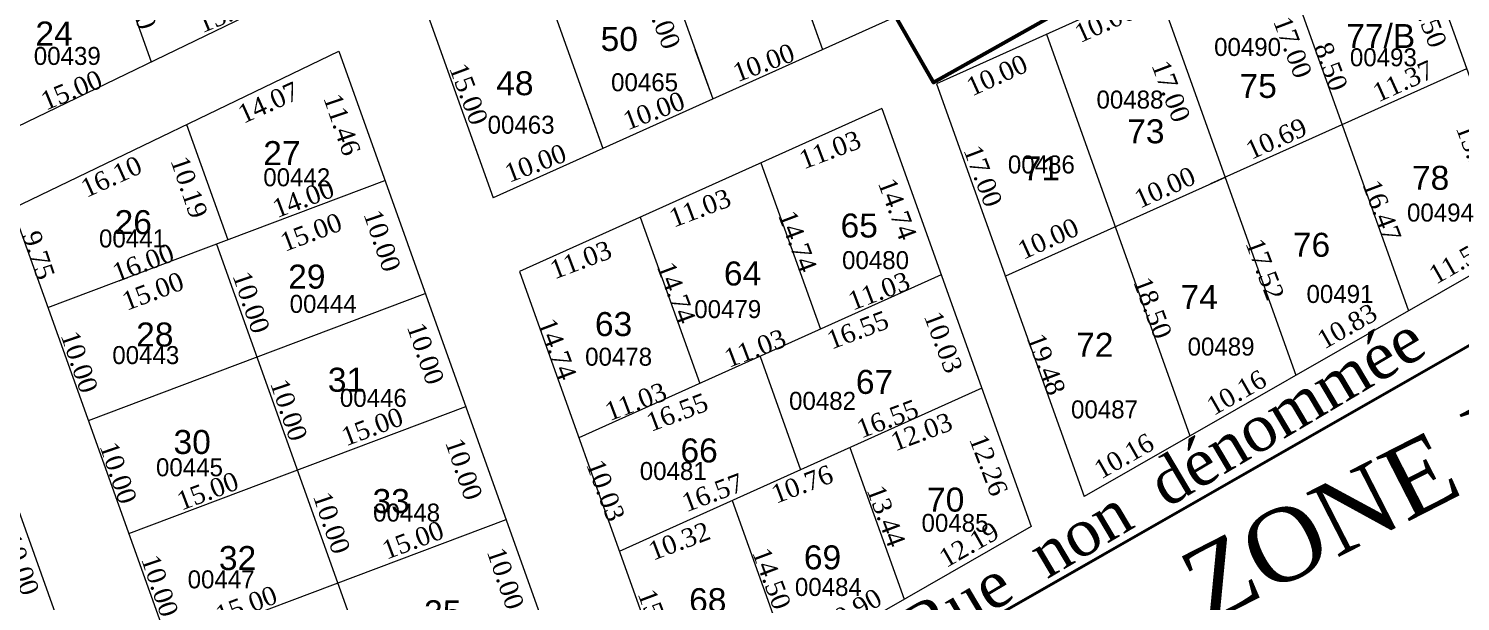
# Model space of a CAD drawing. Header units: metres. Extents: x 245225 to 248406, y 1633796 to 1637634.
# Drawn here: x 245570.4 to 245689.7, y 1636711.4 to 1636759.2 of the extents above; entities that cross this region are included whole.
import ezdxf
from ezdxf.enums import TextEntityAlignment as Align

# ---------------------------------------------------------------- set-up
doc = ezdxf.new("R2010")
doc.units = ezdxf.units.M
doc.header["$MEASUREMENT"] = 0
doc.linetypes.add('DGN Style 3', pattern=[2.327058, 1.662184, -0.664874])
doc.layers.add('A_revoir_niveau_0', color=7, linetype='Continuous')
doc.layers.add('historique_numero_parcelle', color=7, linetype='Continuous')
for name, color, linetype, lineweight in [('LIMITES TITRES FONCIERS', 7, 'Continuous', 0), ('SUP COLLEC1', 90, 'Continuous', 0), ('Toponymie', 7, 'Continuous', 30)]:
    doc.layers.add(name, color=color, linetype=linetype, lineweight=lineweight)
doc.layers.add('LIMITES_PARCELLES', color=7, linetype='Continuous', lineweight=0, true_color=0xffffff)
doc.styles.get("Standard").update_dxf_attribs({"font": 'txt.shx'})
doc.styles.add('Style-FANCY', font='FANCY.shx')
doc.styles.add('Style-Times New Roman', font='times.ttf')

# ---------------------------------------------------------------- blocks, each defined once
blk = doc.blocks.new('*U571')
at = {"layer": 'LIMITES TITRES FONCIERS', "color": 5, "linetype": 'Continuous', "lineweight": 53}
for p, q in [((-78.629279, -13.928168), (13.01271, 40.424257)), ((-94.129548, 11.761294), (-78.629279, -13.928168))]:
    blk.add_line(p, q, dxfattribs=at)
blk = doc.blocks.new('*U572')
at = {"layer": 'LIMITES TITRES FONCIERS', "color": 5, "lineweight": 53}
blk.add_3dface([(150.99, 218.565), (172.07, 180.645), (-200.3, -43.995), (-220.59, -5.595)], dxfattribs=at)

msp = doc.modelspace()

# ---------------------------------------------------------------- linework, layer by layer
at = {"layer": 'A_revoir_niveau_0', "color": 7, "linetype": 'Continuous', "lineweight": 0}
for p, q in [((245626.432091, 1636785.763025, -0.089342), (245636.552922, 1636757.418775, -0.004831)), ((245570.363, 1636785.179755, -0.143397), (245580.636885, 1636756.406863, -0.057609)), ((245617.28521, 1636781.641995, -0.087582), (245627.406041, 1636753.297745, -0.003071)), ((245608.138329, 1636777.520965, -0.085822), (245618.25916, 1636749.176715, -0.001312)), ((245598.991449, 1636773.399936, -0.084062), (245609.112279, 1636745.055686, 0.000448)), ((245684.480172, 1636771.882669, 0.00468), (245695.379726, 1636741.357538, 0.095693)), ((245674.104998, 1636767.208245, 0.006676), (245679.840135, 1636751.146503, 0.054565)), ((245664.357034, 1636762.816404, 0.008552), (245675.984171, 1636730.253617, 0.10564)), ((245635.157584, 1636761.326536, -0.016483), (245636.552922, 1636757.418775, -0.004831)), ((245655.210154, 1636758.695374, 0.010312), (245667.168009, 1636725.20638, 0.110161)), ((245596.248949, 1636757.290419, -0.044452), (245617.797504, 1636696.941852, 0.135481)), ((245625.930909, 1636757.428978, -0.015389), (245627.406041, 1636753.297745, -0.003071)), ((245646.063273, 1636754.574344, 0.012071), (245658.351847, 1636720.159143, 0.114683)), ((245616.704233, 1636753.53142, -0.014296), (245618.25916, 1636749.176715, -0.001312)), ((245641.489832, 1636752.51383, 0.012951), (245653.943767, 1636717.635524, 0.116943)), ((245583.579205, 1636751.164973, -0.040918), (245587.008885, 1636741.559863, -0.01228)), ((245679.840135, 1636751.146503, 0.054565), (245685.379682, 1636735.632531, 0.100821)), ((245607.477558, 1636749.633862, -0.013202), (245609.112279, 1636745.055686, 0.000448)), ((245631.428264, 1636747.980697, 0.014887), (245636.384426, 1636734.10054, 0.056272)), ((245569.08347, 1636744.156714, -0.036875), (245591.349019, 1636681.800141, 0.149045)), ((245621.366695, 1636743.447564, 0.016823), (245626.322857, 1636729.567408, 0.058208)), ((245561.839342, 1636740.654392, -0.034855), (245584.29609, 1636677.762352, 0.152662)), ((245586.065391, 1636741.203867, -0.01228), (245599.518442, 1636703.527451, 0.100055)), ((245611.305126, 1636738.914432, 0.018759), (245624.850433, 1636700.979642, 0.131864)), ((245631.353642, 1636731.833974, 0.05724), (245634.727252, 1636722.385891, 0.08541)), ((245638.843348, 1636724.240354, 0.084618), (245643.364373, 1636711.57884, 0.122369)), ((245629.026008, 1636719.817256, 0.086507), (245633.901993, 1636706.161644, 0.127222))]:
    msp.add_line(p, q, dxfattribs=at)
at = {"layer": 'A_revoir_niveau_0', "color": 5, "linetype": 'Continuous', "lineweight": 40, "flags": 128}
msp.add_lwpolyline([(245904.959091, 1636911.461804), (245930.174433, 1636870.015722), (245558.774122, 1636657.389392), (245538.087021, 1636715.325371), (245520.969777, 1636762.92637), (245579.818956, 1636789.440258), (245596.181416, 1636760.857858), (245630.890655, 1636780.716536), (245645.799611, 1636754.679451), (245738.660151, 1636806.92273), (245723.770592, 1636833.859662), (245904.959091, 1636911.461804)], close=True, dxfattribs=at)
at = {"layer": 'LIMITES TITRES FONCIERS', "color": 7, "linetype": 'DGN Style 3', "lineweight": 13}
msp.add_line((245645.799605, 1636754.679466, 0.011534), (245630.89069, 1636780.716442, -0.071661), dxfattribs=at)
at = {"layer": 'LIMITES TITRES FONCIERS', "color": 5, "linetype": 'Continuous', "lineweight": 53, "flags": 128}
msp.add_lwpolyline([(245896.747107, 1636932.228954), (245907.170733, 1636912.409039), (245723.770592, 1636833.859662), (245738.660151, 1636806.92273), (245645.799611, 1636754.679451), (245630.890655, 1636780.716536), (245596.181416, 1636760.857858), (245579.818956, 1636789.440258), (245896.747107, 1636932.228954)], close=True, dxfattribs=at)
at = {"layer": 'LIMITES TITRES FONCIERS', "color": 5, "linetype": 'Continuous', "lineweight": 53}
msp.add_3dface([(245570.711604, 1636620.550182), (245947.259177, 1636836.275747), (245967.483836, 1636797.856792), (245590.07586, 1636581.7879)], dxfattribs=at)
at = {"layer": 'limites_parcelles', "color": 7, "lineweight": 0}
for p, q in [((245572.028939, 1636735.907676, -0.01228), (245600.101844, 1636746.500059, -0.01228)), ((245575.392201, 1636726.488572, 0.015804), (245603.465107, 1636737.080955, 0.015804)), ((245578.755464, 1636717.069468, 0.043887), (245606.828369, 1636727.661851, 0.043887)), ((245582.118727, 1636707.650364, 0.071971), (245610.191632, 1636718.242747, 0.071971))]:
    msp.add_line(p, q, dxfattribs=at)
at = {"layer": 'SUP COLLEC1', "color": 7, "linetype": 'Continuous', "lineweight": 0}
for p, q in [((245930.174, 1636870.01), (245558.774, 1636657.389)), ((245682.287325, 1636778.023923, -0.01363), (245609.112279, 1636745.055686, 0.000448)), ((245684.480172, 1636771.882669, 0.00468), (245646.063273, 1636754.574344, 0.012071)), ((245567.054145, 1636749.84001, -0.05382), (245594.219625, 1636762.973715, -0.061398)), ((245569.08347, 1636744.156714, -0.036875), (245596.248949, 1636757.290419, -0.044452)), ((245690.215309, 1636755.820928, 0.052569), (245668.887655, 1636746.21198, 0.056673)), ((245641.489832, 1636752.51383, 0.012951), (245611.305126, 1636738.914432, 0.018759)), ((245670.092172, 1636746.754662, 0.056441), (245651.79841, 1636738.512603, 0.059961)), ((245695.379726, 1636741.357538, 0.095693), (245658.351847, 1636720.159143, 0.114683)), ((245646.445995, 1636738.633673, 0.054336), (245616.261289, 1636725.034275, 0.060143)), ((245649.819605, 1636729.18559, 0.082506), (245619.612875, 1636715.576269, 0.088318)), ((245653.943767, 1636717.635524, 0.116943), (245624.850433, 1636700.979642, 0.131864))]:
    msp.add_line(p, q, dxfattribs=at)
at = {"layer": 'SUP COLLEC1', "color": 1, "linetype": 'Continuous', "lineweight": 30}
msp.add_line((245930.174415, 1636870.015632), (245558.774104, 1636657.389302), dxfattribs=at)
at = {"layer": 'SUP COLLEC1', "linetype": 'Continuous', "lineweight": 40}
msp.add_3dface([(245893.276, 1636930.665), (245930.174, 1636870.01), (245558.774, 1636657.389), (245520.97, 1636762.926)], dxfattribs=at)

# ---------------------------------------------------------------- block references
at = {"layer": 'LIMITES TITRES FONCIERS', "color": 5, "linetype": 'Continuous', "lineweight": 53, "rotation": 358.6901}
msp.add_blockref('*U571', (245724.72674, 1636766.806508), dxfattribs=at)
msp.add_blockref('*U571', (245724.72674, 1636766.806508), dxfattribs=at)
at = {"layer": 'LIMITES TITRES FONCIERS', "color": 5, "lineweight": 53, "rotation": 358.690123}
msp.add_blockref('*U572', (245791.329628, 1636621.192749), dxfattribs=at)

# ---------------------------------------------------------------- texts
at = {"layer": 'historique_numero_parcelle', "color": 3, "extrusion": (-0.000991421, 0.002628, 0.999996), "style": 'Style-FANCY'}
for s, p in [('00490', (245671.847027, 1636752.625401, 4057.134367)), ('00439', (245573.513646, 1636751.877099, 4057.134367)), ('00493', (245683.160913, 1636751.765577, 4057.134367)), ('00465', (245621.608462, 1636749.682384, 4057.134367)), ('00488', (245662.047917, 1636748.237288, 4057.134367)), ('00463', (245611.322986, 1636746.14199, 4057.134367)), ('00486', (245654.667122, 1636742.828844, 4057.134367)), ('00442', (245592.633921, 1636741.757362, 4057.134367)), ('00494', (245687.919859, 1636738.816183, 4057.134367)), ('00441', (245578.948352, 1636736.657109, 4057.134367)), ('00480', (245640.851554, 1636734.84904, 4057.134367)), ('00491', (245679.545785, 1636732.028125, 4057.134367)), ('00444', (245594.831839, 1636731.202566, 4057.134367)), ('00479', (245628.539862, 1636730.767192, 4057.134367)), ('00489', (245669.639532, 1636727.640013, 4057.134367)), ('00443', (245580.056283, 1636726.931726, 4057.134367)), ('00478', (245619.447984, 1636726.796555, 4057.134367)), ('00446', (245599.011901, 1636723.362291, 4057.134367)), ('00482', (245636.436695, 1636723.115626, 4057.134367)), ('00487', (245659.92777, 1636722.403343, 4057.134367)), ('00445', (245583.696126, 1636717.575651, 4057.134367)), ('00481', (245623.998476, 1636717.265929, 4057.134367)), ('00448', (245601.784248, 1636713.796261, 4057.134367)), ('00485', (245647.47368, 1636712.937699, 4057.134367)), ('00447', (245586.333148, 1636708.22948, 4057.134367)), ('00484', (245636.923474, 1636707.594987, 4057.134367))]:
    msp.add_text(s, height=1.499994, rotation=0.000075, dxfattribs=at).set_placement(p, align=Align.MIDDLE_CENTER)
at = {"layer": 'limites_parcelles', "color": 7, "lineweight": 0, "extrusion": (-0.000991421, 0.002628, 0.999996), "char_height": 1.55, "line_spacing_factor": 0.864913}
for s, insert, attachment_point, text_direction in [('\\fSylfaen|b0|i0|c00|p23;10.00', (245578.759043, 1636761.43389, -0.07268), 8, (0.323134, -0.946349, 0.002807)), ('\\fSylfaen|b0|i0|c00|p23;15.00', (245587.330326, 1636759.750469, -0.059758), 8, (0.924064, 0.382237, -8.8e-05)), ('\\fSylfaen|b0|i0|c00|p23;15.00', (245622.357542, 1636759.752831, -0.025038), 8, (0.353022, -0.935611, 0.002808)), ('\\fSylfaen|b0|i0|c00|p23;10.00', (245659.776306, 1636760.440137, 0.010254), 2, (0.911602, 0.411074, -0.000176)), ('\\fSylfaen|b0|i0|c00|p23;8.50', (245686.41909, 1636759.327533, 0.039592), 8, (0.353022, -0.935611, 0.002808)), ('\\fSylfaen|b0|i0|c00|p23;17.00', (245674.974483, 1636757.332623, 0.033487), 8, (0.353022, -0.935611, 0.002808)), ('\\fSylfaen|b0|i0|c00|p23;10.00', (245631.377609, 1636757.060763, -0.009022), 2, (0.935615, 0.353023, 0)), ('\\fSylfaen|b0|i0|c00|p23;10.00', (245650.7642, 1636755.990714, 0.01301), 2, (0.911602, 0.411074, -0.000176)), ('\\fSylfaen|b0|i0|c00|p23;8.50', (245678.160696, 1636755.719633, 0.040884), 8, (0.353022, -0.935611, 0.002808)), ('\\fSylfaen|b0|i0|c00|p23;15.00', (245606.327878, 1636753.426303, -0.024307), 8, (0.353022, -0.935611, 0.002808)), ('\\fSylfaen|b0|i0|c00|p23;17.00', (245664.839724, 1636753.659528, 0.033091), 8, (0.353022, -0.935611, 0.002808)), ('\\fSylfaen|b0|i0|c00|p23;11.37', (245684.611174, 1636755.494448, 0.047871), 2, (0.911602, 0.411074, -0.000176)), ('\\fSylfaen|b0|i0|c00|p23;15.00', (245574.285926, 1636753.29666, -0.055733), 8, (0.924064, 0.382237, -8.8e-05)), ('\\fSylfaen|b0|i0|c00|p23;14.07', (245590.066686, 1636753.713084, -0.041182), 2, (0.911602, 0.411074, -0.000176)), ('\\fSylfaen|b0|i0|c00|p23;11.46', (245595.771335, 1636750.910552, -0.028162), 8, (0.323134, -0.946349, 0.002807)), ('\\fSylfaen|b0|i0|c00|p23;10.00', (245622.225674, 1636753.055903, -0.007572), 2, (0.935615, 0.353023, 0)), ('\\fSylfaen|b0|i0|c00|p23;10.69', (245674.035163, 1636750.707069, 0.049965), 2, (0.911602, 0.411074, -0.000176)), ('\\fSylfaen|b0|i0|c00|p23;15.36', (245690.195327, 1636748.42585, 0.071981), 8, (0.353022, -0.935611, 0.002808)), ('\\fSylfaen|b0|i0|c00|p23;11.03', (245636.89933, 1636749.795655, 0.015542), 2, (0.935615, 0.353023, 0)), ('\\fSylfaen|b0|i0|c00|p23;10.00', (245612.36017, 1636748.680325, -0.005856), 2, (0.935615, 0.353023, 0)), ('\\fSylfaen|b0|i0|c00|p23;17.00', (245649.176562, 1636746.589502, 0.036139), 8, (0.353022, -0.935611, 0.002808)), ('\\fSylfaen|b0|i0|c00|p23;16.10', (245576.980615, 1636747.533329, -0.037918), 2, (0.911602, 0.411074, -0.000176)), ('\\fSylfaen|b0|i0|c00|p23;10.19', (245583.035431, 1636745.68375, -0.027055), 8, (0.323134, -0.946349, 0.002807)), ('\\fSylfaen|b0|i0|c00|p23;10.00', (245664.753004, 1636746.636154, 0.051459), 2, (0.911602, 0.411074, -0.000176)), ('\\fSylfaen|b0|i0|c00|p23;14.00', (245593.576944, 1636744.253294, -0.012846), 8, (0.935615, 0.353023, 0)), ('\\fSylfaen|b0|i0|c00|p23;14.74', (245642.042976, 1636743.839737, 0.036291), 8, (0.353022, -0.935611, 0.002808)), ('\\fSylfaen|b0|i0|c00|p23;16.47', (245682.408836, 1636743.702882, 0.076671), 8, (0.353022, -0.935611, 0.002808)), ('\\fSylfaen|b0|i0|c00|p23;11.03', (245626.070144, 1636744.942616, 0.017558), 2, (0.935615, 0.353023, 0)), ('\\fSylfaen|b0|i0|c00|p23;10.00', (245599.112822, 1636741.224221, 0.000602), 8, (0.323134, -0.946349, 0.002807)), ('\\fSylfaen|b0|i0|c00|p23;14.74', (245633.72828, 1636741.147563, 0.035122), 8, (0.353022, -0.935611, 0.002808)), ('\\fSylfaen|b0|i0|c00|p23;15.00', (245594.225071, 1636741.441514, -0.004815), 8, (0.935615, 0.353023, 0)), ('\\fSylfaen|b0|i0|c00|p23;10.00', (245655.031041, 1636742.364398, 0.053045), 2, (0.911602, 0.411074, -0.000176)), ('\\fSylfaen|b0|i0|c00|p23;9.75', (245570.491399, 1636740.011893, -0.024589), 8, (0.323134, -0.946349, 0.002807)), ('\\fSylfaen|b0|i0|c00|p23;11.03', (245616.137924, 1636740.620649, 0.019067), 2, (0.935615, 0.353023, 0)), ('\\fSylfaen|b0|i0|c00|p23;17.52', (245672.670566, 1636738.81507, 0.079859), 8, (0.353022, -0.935611, 0.002808)), ('\\fSylfaen|b0|i0|c00|p23;11.52', (245689.177155, 1636740.449397, 0.09193), 2, (0.868871, 0.495039, -0.000439)), ('\\fSylfaen|b0|i0|c00|p23;16.00', (245580.236252, 1636738.900079, -0.012006), 8, (0.935615, 0.353023, 0)), ('\\fSylfaen|b0|i0|c00|p23;14.74', (245623.625259, 1636736.864334, 0.03636), 8, (0.353022, -0.935611, 0.002808)), ('\\fSylfaen|b0|i0|c00|p23;15.00', (245581.046412, 1636736.520881, -0.004951), 8, (0.935615, 0.353023, 0)), ('\\fSylfaen|b0|i0|c00|p23;10.00', (245588.20262, 1636736.0873, 0.003283), 8, (0.323134, -0.946349, 0.002807)), ('\\fSylfaen|b0|i0|c00|p23;11.03', (245640.977136, 1636738.021329, 0.050523), 2, (0.935615, 0.353023, 0)), ('\\fSylfaen|b0|i0|c00|p23;18.50', (245663.312481, 1636735.597564, 0.079035), 8, (0.353022, -0.935611, 0.002808)), ('\\fSylfaen|b0|i0|c00|p23;16.55', (245639.210599, 1636734.768603, 0.057318), 2, (0.935615, 0.353023, 0)), ('\\fSylfaen|b0|i0|c00|p23;10.03', (245645.877734, 1636732.737457, 0.069265), 8, (0.353022, -0.935611, 0.002808)), ('\\fSylfaen|b0|i0|c00|p23;10.83', (245679.87503, 1636735.040453, 0.09692), 2, (0.868871, 0.495039, -0.000439)), ('\\fSylfaen|b0|i0|c00|p23;10.00', (245602.731539, 1636731.815575, 0.028911), 8, (0.323134, -0.946349, 0.002807)), ('\\fSylfaen|b0|i0|c00|p23;14.74', (245613.7104, 1636732.161927, 0.038886), 8, (0.353022, -0.935611, 0.002808)), ('\\fSylfaen|b0|i0|c00|p23;10.00', (245573.889732, 1636731.112593, 0.002164), 8, (0.323134, -0.946349, 0.002807)), ('\\fSylfaen|b0|i0|c00|p23;11.03', (245630.655266, 1636733.2494, 0.052828), 2, (0.935615, 0.353023, 0)), ('\\fSylfaen|b0|i0|c00|p23;10.16', (245670.649905, 1636729.501203, 0.102328), 2, (0.868871, 0.495039, -0.000439)), ('\\fSylfaen|b0|i0|c00|p23;10.00', (245591.335238, 1636727.111235, 0.029974), 8, (0.323134, -0.946349, 0.002807)), ('\\fSylfaen|b0|i0|c00|p23;11.03', (245620.72033, 1636728.798833, 0.054673), 2, (0.935615, 0.353023, 0)), ('\\fSylfaen|b0|i0|c00|p23;16.55', (245624.165806, 1636727.904109, 0.060439), 2, (0.935615, 0.353023, 0)), ('\\fSylfaen|b0|i0|c00|p23;15.00', (245599.31895, 1636725.21971, 0.042859), 8, (0.935615, 0.353023, 0)), ('\\fSylfaen|b0|i0|c00|p23;16.55', (245641.69509, 1636727.360646, 0.079246), 2, (0.935615, 0.353023, 0)), ('\\fSylfaen|b0|i0|c00|p23;12.03', (245644.522833, 1636726.280053, 0.084889), 2, (0.935615, 0.353023, 0)), ('\\fSylfaen|b0|i0|c00|p23;10.00', (245605.921543, 1636722.183879, 0.057382), 8, (0.323134, -0.946349, 0.002807)), ('\\fSylfaen|b0|i0|c00|p23;12.26', (245649.647506, 1636722.492223, 0.099923), 8, (0.353022, -0.935611, 0.002808)), ('\\fSylfaen|b0|i0|c00|p23;10.16', (245661.280377, 1636724.209875, 0.106943), 2, (0.868871, 0.495039, -0.000439)), ('\\fSylfaen|b0|i0|c00|p23;10.00', (245577.130372, 1636721.866165, 0.029672), 8, (0.323134, -0.946349, 0.002807)), ('\\fSylfaen|b0|i0|c00|p23;10.03', (245617.739234, 1636720.380823, 0.073836), 8, (0.353022, -0.935611, 0.002808)), ('\\fSylfaen|b0|i0|c00|p23;10.76', (245634.580205, 1636721.909159, 0.086517), 2, (0.935615, 0.353023, 0)), ('\\fSylfaen|b0|i0|c00|p23;15.00', (245585.610309, 1636719.859735, 0.043352), 8, (0.935615, 0.353023, 0)), ('\\fSylfaen|b0|i0|c00|p23;16.57', (245627.122595, 1636721.202624, 0.080979), 2, (0.935615, 0.353023, 0)), ('\\fSylfaen|b0|i0|c00|p23;10.00', (245594.903319, 1636717.69583, 0.058251), 8, (0.323134, -0.946349, 0.002807)), ('\\fSylfaen|b0|i0|c00|p23;13.44', (245641.10961, 1636718.245836, 0.102616), 8, (0.353022, -0.935611, 0.002808)), ('\\fSylfaen|b0|i0|c00|p23;15.00', (245602.70812, 1636715.770509, 0.071048), 8, (0.935615, 0.353023, 0)), ('\\fSylfaen|b0|i0|c00|p23;10.32', (245624.342391, 1636717.169038, 0.088822), 2, (0.935615, 0.353023, 0)), ('\\fSylfaen|b0|i0|c00|p23;12.19', (245648.370342, 1636716.819577, 0.113562), 2, (0.868871, 0.495039, -0.000439)), ('\\fSylfaen|b0|i0|c00|p23;10.00', (245570.49381, 1636714.756788, 0.041773), 2, (0.323134, -0.946349, 0.002807)), ('\\fSylfaen|b0|i0|c00|p23;10.00', (245580.590431, 1636712.45076, 0.057842), 8, (0.323134, -0.946349, 0.002807)), ('\\fSylfaen|b0|i0|c00|p23;10.00', (245609.389801, 1636713.064909, 0.084781), 8, (0.323134, -0.946349, 0.002807)), ('\\fSylfaen|b0|i0|c00|p23;14.50', (245631.571709, 1636713.027625, 0.106871), 8, (0.353022, -0.935611, 0.002808)), ('\\fSylfaen|b0|i0|c00|p23;15.00', (245588.827319, 1636710.359841, 0.071503), 8, (0.935615, 0.353023, 0)), ('\\fSylfaen|b0|i0|c00|p23;15.50', (245622.030802, 1636709.575788, 0.106482), 8, (0.353022, -0.935611, 0.002808)), ('\\fSylfaen|b0|i0|c00|p23;10.90', (245638.606615, 1636711.265756, 0.118475), 2, (0.868871, 0.495039, -0.000439))]:
    msp.add_mtext(s, dxfattribs=dict(at, insert=insert, attachment_point=attachment_point, text_direction=text_direction))
at = {"layer": 'limites_parcelles', "color": 7, "lineweight": 13, "extrusion": (-0.000991421, 0.002628, 0.999996), "insert": (245654.442123, 1636730.902048, 0.082579), "char_height": 1.55, "attachment_point": 8, "text_direction": (0.353022, -0.935611, 0.002808), "line_spacing_factor": 0.864913}
msp.add_mtext('\\fSylfaen|b0|i0|c00|p23;19.48', dxfattribs=at)
at = {"layer": 'SUP COLLEC1', "color": 7, "linetype": 'Continuous', "lineweight": 40, "extrusion": (-0.000991421, 0.002628, 0.999996), "char_height": 2, "attachment_point": 5, "text_direction": (1, 1e-06, 0.000991), "line_spacing_factor": 0.6}
for s, insert in [('\\fArial|b0|i0|c00|p39;24', (245572.537532, 1636758.754886, -0.071808)), ('\\fArial|b0|i0|c00|p39;50', (245619.623164, 1636758.288698, -0.023902)), ('\\fArial|b0|i0|c00|p39;77/B', (245683.0595, 1636758.536995, 0.038338)), ('\\fArial|b0|i0|c00|p39;48', (245610.927409, 1636754.598225, -0.022826)), ('\\fArial|b0|i0|c00|p39;75', (245672.85144, 1636754.373384, 0.039158)), ('\\fArial|b0|i0|c00|p39;73', (245663.494051, 1636750.588282, 0.039826)), ('\\fArial|b0|i0|c00|p39;27', (245591.515785, 1636748.783943, -0.026794)), ('\\fArial|b0|i0|c00|p39;71', (245654.794674, 1636747.505773, 0.039301)), ('\\fArial|b0|i0|c00|p39;78', (245687.218322, 1636746.708597, 0.073541)), ('\\fArial|b0|i0|c00|p39;26', (245579.133785, 1636743.011666, -0.023902)), ('\\fArial|b0|i0|c00|p39;65', (245639.614659, 1636742.73076, 0.036798)), ('\\fArial|b0|i0|c00|p39;76', (245677.293817, 1636741.125577, 0.078372)), ('\\fArial|b0|i0|c00|p39;29', (245593.59519, 1636738.469577, 0.00237)), ('\\fArial|b0|i0|c00|p39;64', (245629.892697, 1636738.733161, 0.037663)), ('\\fArial|b0|i0|c00|p39;74', (245667.936427, 1636736.772712, 0.080532)), ('\\fArial|b0|i0|c00|p39;63', (245619.148247, 1636734.515476, 0.038093)), ('\\fArial|b0|i0|c00|p39;28', (245580.929634, 1636733.643572, 0.002493)), ('\\fArial|b0|i0|c00|p39;72', (245659.240672, 1636732.798357, 0.082354)), ('\\fArial|b0|i0|c00|p39;31', (245596.896593, 1636729.872022, 0.028233)), ('\\fArial|b0|i0|c00|p39;67', (245640.887756, 1636729.691515, 0.072322)), ('\\fArial|b0|i0|c00|p39;30', (245584.041999, 1636724.681026, 0.029129)), ('\\fArial|b0|i0|c00|p39;66', (245626.273949, 1636723.975239, 0.072853)), ('\\fArial|b0|i0|c00|p39;33', (245600.62333, 1636719.760431, 0.058497)), ('\\fArial|b0|i0|c00|p39;70', (245646.81833, 1636719.872499, 0.104001)), ('\\fArial|b0|i0|c00|p39;32', (245587.822747, 1636715.002017, 0.058309)), ('\\fArial|b0|i0|c00|p39;69', (245636.556257, 1636715.060015, 0.106472)), ('\\fArial|b0|i0|c00|p39;68', (245626.996328, 1636711.491204, 0.106372)), ('\\fArial|b0|i0|c00|p39;35', (245604.920558, 1636710.480209, 0.087142))]:
    msp.add_mtext(s, dxfattribs=dict(at, insert=insert))
at = {"layer": 'toponymie', "color": 7, "linetype": 'Continuous', "lineweight": 0, "style": 'Style-Times New Roman'}
for s, height, rotation, p in [('ZONE DES MAISONS CASSEES', 6, 27.0794, (245724.05459, 1636741.215581)), ('Rue  non  dénommée', 3.84, 30.6794, (245664.939357, 1636721.209146))]:
    msp.add_text(s, height=height, rotation=rotation, dxfattribs=at).set_placement(p, align=Align.MIDDLE_CENTER)

doc.saveas('drawing.dxf')
